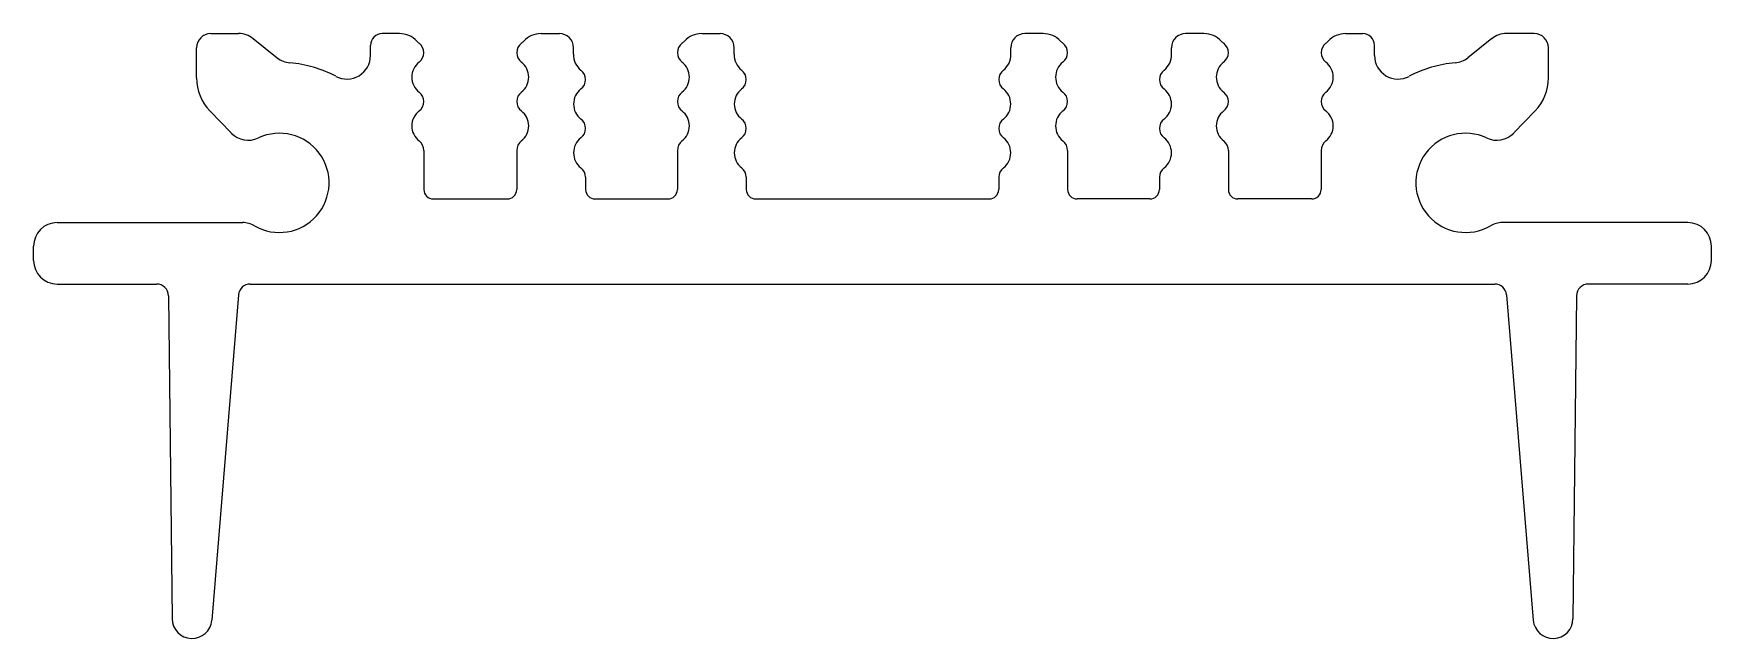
# Model space of a CAD drawing. Extents: x 1212.1 to 1247.6, y 1292 to 1304.8.
import ezdxf

# ---------------------------------------------------------------- set-up
doc = ezdxf.new("R2010")
doc.units = 0
doc.layers.get('0').update_dxf_attribs({"linetype": 'CONTINUOUS'})

msp = doc.modelspace()

# ---------------------------------------------------------------- linework, layer by layer
for p, q in [((1215.827, 1304.788), (1216.412, 1304.788)), ((1216.723, 1304.68), (1217.233, 1304.275)), ((1219.819, 1304.788), (1219.456, 1304.788)), ((1222.815, 1304.788), (1223.202, 1304.788)), ((1226.215, 1304.788), (1226.602, 1304.788)), ((1233.439, 1304.788), (1233.052, 1304.788)), ((1236.839, 1304.788), (1236.452, 1304.788)), ((1239.836, 1304.788), (1240.198, 1304.788)), ((1242.931, 1304.68), (1242.421, 1304.275)), ((1243.827, 1304.788), (1243.242, 1304.788)), ((1215.527, 1303.848), (1215.527, 1304.488)), ((1219.206, 1304.324), (1219.206, 1304.538)), ((1223.502, 1304.349), (1223.502, 1304.488)), ((1226.902, 1304.349), (1226.902, 1304.488)), ((1232.752, 1304.349), (1232.752, 1304.488)), ((1236.152, 1304.349), (1236.152, 1304.488)), ((1240.448, 1304.324), (1240.448, 1304.538)), ((1244.127, 1303.848), (1244.127, 1304.488)), ((1216.261, 1302.684), (1215.808, 1303.153)), ((1243.393, 1302.684), (1243.846, 1303.153)), ((1220.335, 1302.316), (1220.335, 1301.488)), ((1222.299, 1302.316), (1222.299, 1301.488)), ((1225.699, 1302.316), (1225.699, 1301.488)), ((1233.956, 1302.316), (1233.956, 1301.488)), ((1237.356, 1302.316), (1237.356, 1301.488)), ((1239.319, 1302.316), (1239.319, 1301.488)), ((1223.757, 1301.747), (1223.757, 1301.488)), ((1227.157, 1301.747), (1227.157, 1301.488)), ((1232.497, 1301.747), (1232.497, 1301.488)), ((1235.897, 1301.747), (1235.897, 1301.488)), ((1220.535, 1301.288), (1222.099, 1301.288)), ((1223.957, 1301.288), (1225.499, 1301.288)), ((1227.357, 1301.288), (1232.297, 1301.288)), ((1235.697, 1301.288), (1234.156, 1301.288)), ((1239.119, 1301.288), (1237.556, 1301.288)), ((1212.577, 1300.788), (1216.502, 1300.788)), ((1247.077, 1300.788), (1243.153, 1300.788)), ((1212.077, 1299.988), (1212.077, 1300.288)), ((1247.577, 1299.988), (1247.577, 1300.288)), ((1212.577, 1299.488), (1214.681, 1299.488)), ((1216.662, 1299.488), (1242.992, 1299.488)), ((1247.077, 1299.488), (1244.974, 1299.488)), ((1214.931, 1299.241), (1215.007, 1292.405)), ((1216.413, 1299.259), (1215.847, 1292.375)), ((1243.241, 1299.259), (1243.807, 1292.375)), ((1244.724, 1299.241), (1244.648, 1292.405))]:
    msp.add_line(p, q)
for centre, radius, start, end in [((1215.827, 1304.488), 0.3, 90, 180), ((1216.412, 1304.288), 0.5, 51.5809, 90), ((1219.456, 1304.538), 0.25, 90, 180), ((1219.819, 1304.288), 0.5, 42.7937, 90), ((1220.479, 1304.9), 0.4, 222.7937, 232.6578), ((1222.154, 1304.9), 0.4, 307.3422, 317.2063), ((1222.815, 1304.288), 0.5, 90, 137.2063), ((1223.202, 1304.488), 0.3, 0, 90), ((1225.554, 1304.9), 0.4, 307.3422, 317.2063), ((1226.215, 1304.288), 0.5, 90, 137.2063), ((1226.602, 1304.488), 0.3, 0, 90), ((1233.052, 1304.488), 0.3, 90, 180), ((1233.439, 1304.288), 0.5, 42.7937, 90), ((1234.1, 1304.9), 0.4, 222.7937, 232.6578), ((1236.452, 1304.488), 0.3, 90, 180), ((1236.839, 1304.288), 0.5, 42.7937, 90), ((1237.5, 1304.9), 0.4, 222.7937, 232.6578), ((1239.175, 1304.9), 0.4, 307.3422, 317.2063), ((1239.836, 1304.288), 0.5, 90, 137.2063), ((1240.198, 1304.538), 0.25, 0, 90), ((1243.242, 1304.288), 0.5, 90, 128.4191), ((1243.827, 1304.488), 0.3, 0, 90), ((1217.544, 1304.667), 0.5, 231.5809, 265.0414), ((1218.706, 1304.324), 0.5, 242.1173, 360), ((1220.085, 1304.383), 0.25, 307.3422, 52.6578), ((1222.549, 1304.383), 0.25, 127.3422, 232.6578), ((1223.902, 1304.331), 0.4, 177.407, 232.6578), ((1225.949, 1304.383), 0.25, 127.3422, 232.6578), ((1227.302, 1304.331), 0.4, 177.407, 232.6578), ((1232.353, 1304.331), 0.4, 307.3422, 2.593), ((1233.706, 1304.383), 0.25, 307.3422, 52.6578), ((1235.753, 1304.331), 0.4, 307.3422, 2.593), ((1237.106, 1304.383), 0.25, 307.3422, 52.6578), ((1239.569, 1304.383), 0.25, 127.3422, 232.6578), ((1240.948, 1304.324), 0.5, 180, 297.8827), ((1242.111, 1304.667), 0.5, 274.9586, 308.4191), ((1217.28, 1301.629), 2.55, 62.1173, 85.0414), ((1220.479, 1303.866), 0.4, 127.3422, 232.6578), ((1222.154, 1303.866), 0.4, 307.3422, 52.6578), ((1223.507, 1303.814), 0.25, 307.3422, 52.6578), ((1225.554, 1303.866), 0.4, 307.3422, 52.6578), ((1226.907, 1303.814), 0.25, 307.3422, 52.6578), ((1232.747, 1303.814), 0.25, 127.3422, 232.6578), ((1234.1, 1303.866), 0.4, 127.3422, 232.6578), ((1236.147, 1303.814), 0.25, 127.3422, 232.6578), ((1237.5, 1303.866), 0.4, 127.3422, 232.6578), ((1239.175, 1303.866), 0.4, 307.3422, 52.6578), ((1242.374, 1301.629), 2.55, 94.9586, 117.8827), ((1216.527, 1303.848), 1, 180, 224), ((1223.902, 1303.297), 0.4, 127.3422, 232.6578), ((1227.302, 1303.297), 0.4, 127.3422, 232.6578), ((1232.353, 1303.297), 0.4, 307.3422, 52.6578), ((1235.753, 1303.297), 0.4, 307.3422, 52.6578), ((1243.127, 1303.848), 1, 316, 0), ((1220.085, 1303.349), 0.25, 307.3422, 52.6578), ((1222.549, 1303.349), 0.25, 127.3422, 232.6578), ((1225.949, 1303.349), 0.25, 127.3422, 232.6578), ((1233.706, 1303.349), 0.25, 307.3422, 52.6578), ((1237.106, 1303.349), 0.25, 307.3422, 52.6578), ((1239.569, 1303.349), 0.25, 127.3422, 232.6578), ((1220.479, 1302.833), 0.4, 127.3422, 232.6578), ((1222.154, 1302.833), 0.4, 307.3422, 52.6578), ((1223.507, 1302.78), 0.25, 307.3422, 52.6578), ((1225.554, 1302.833), 0.4, 307.3422, 52.6578), ((1226.907, 1302.78), 0.25, 307.3422, 52.6578), ((1232.747, 1302.78), 0.25, 127.3422, 232.6578), ((1234.1, 1302.833), 0.4, 127.3422, 232.6578), ((1236.147, 1302.78), 0.25, 127.3422, 232.6578), ((1237.5, 1302.833), 0.4, 127.3422, 232.6578), ((1239.175, 1302.833), 0.4, 307.3422, 52.6578), ((1216.621, 1303.031), 0.5, 224, 295.1809), ((1217.28, 1301.629), 1.05, 239.8561, 115.1809), ((1220.085, 1302.316), 0.25, 0, 52.6578), ((1222.549, 1302.316), 0.25, 127.3422, 180), ((1223.902, 1302.264), 0.4, 127.3422, 232.6578), ((1225.949, 1302.316), 0.25, 127.3422, 180), ((1227.302, 1302.264), 0.4, 127.3422, 232.6578), ((1232.353, 1302.264), 0.4, 307.3422, 52.6578), ((1233.706, 1302.316), 0.25, 0, 52.6578), ((1235.753, 1302.264), 0.4, 307.3422, 52.6578), ((1237.106, 1302.316), 0.25, 0, 52.6578), ((1239.569, 1302.316), 0.25, 127.3422, 180), ((1242.374, 1301.629), 1.05, 64.8191, 300.1439), ((1243.034, 1303.031), 0.5, 244.8191, 316), ((1223.507, 1301.747), 0.25, 0, 52.6578), ((1226.907, 1301.747), 0.25, 0, 52.6578), ((1232.747, 1301.747), 0.25, 127.3422, 180), ((1236.147, 1301.747), 0.25, 127.3422, 180), ((1220.535, 1301.488), 0.2, 180, 270), ((1222.099, 1301.488), 0.2, 270, 0), ((1223.957, 1301.488), 0.2, 180, 270), ((1225.499, 1301.488), 0.2, 270, 0), ((1227.357, 1301.488), 0.2, 180, 270), ((1232.297, 1301.488), 0.2, 270, 360), ((1234.156, 1301.488), 0.2, 180, 270), ((1235.697, 1301.488), 0.2, 270, 360), ((1237.556, 1301.488), 0.2, 180, 270), ((1239.119, 1301.488), 0.2, 270, 360), ((1212.577, 1300.288), 0.5, 90, 180), ((1216.502, 1300.288), 0.5, 59.8561, 90), ((1243.153, 1300.288), 0.5, 90, 120.1439), ((1247.077, 1300.288), 0.5, 0, 90), ((1212.577, 1299.988), 0.5, 180, 270), ((1247.077, 1299.988), 0.5, 270, 0), ((1214.681, 1299.238), 0.25, 0.6367, 90), ((1216.662, 1299.238), 0.25, 90, 175.3031), ((1242.992, 1299.238), 0.25, 4.6969, 90), ((1244.974, 1299.238), 0.25, 90, 179.3633), ((1215.428, 1292.409), 0.421, 180.6367, 355.3031), ((1244.227, 1292.409), 0.421, 184.6969, 359.3633)]:
    msp.add_arc(centre, radius, start, end)

doc.saveas('drawing.dxf')
